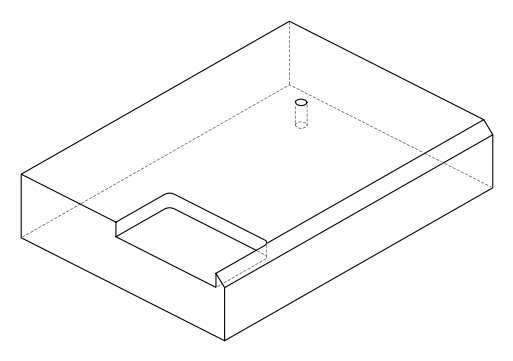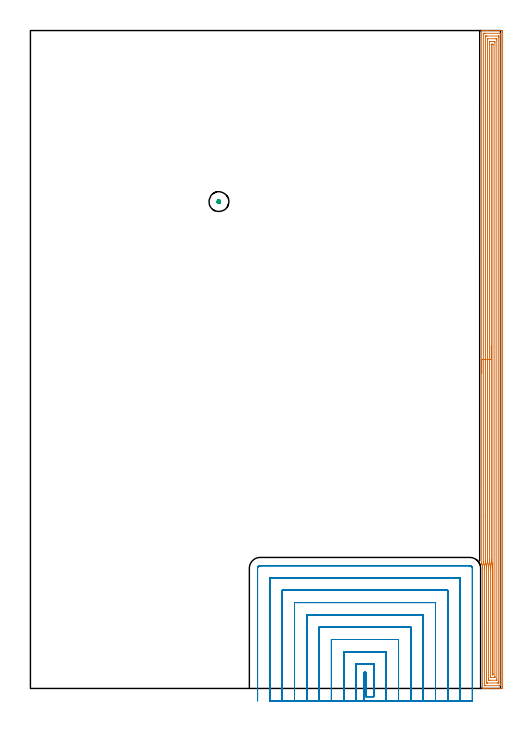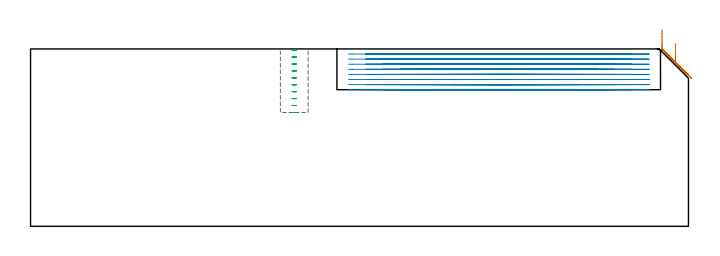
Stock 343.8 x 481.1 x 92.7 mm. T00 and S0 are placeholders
(PLAN: 3 operations, 1 tool changes, 77.5 min)
(1 AREA_MILL | FG_CHAMFER_SURFACE | UGT0205_001 | 23.31 min | 56309 mm3)
(2 MILL_SLOT | SLOT_PARTIAL_RECTANGULAR | NXT0201_011 | Follow Part, ap 3, ae 75% | 53.71 min | 344451 mm3)
(3 MILL_BLIND_HOLE_FROM_SOLID_MATERIAL | STEP1POCKET | NXT0201_011 | Spiral | 0.48 min | 5474 mm3)
(TOOL UGT0205_001 | Chamfer Mill 20 x 3 x 45 deg. | D20 FL50 Z2)
(TOOL NXT0201_011 | ENDMILL 12mm [2P460-1200-NA 1630] | D12 FL38 Z6)
(OP 1 AREA_MILL)
G17 G21 G94 G90
T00 M6
G54
G17 G0 G90 X330. Y230.502 S1061 M3
G43 Z102.7 H0
G94 G1 Y230.54 Z101.828 F250.
Y230.654 Z100.963
Y230.843 Z100.112
Y231.105 Z99.28
Y231.439 Z98.474
Y231.842 Z97.7
Y232.31 Z96.964
Y232.842 Z96.272
Y233.431 Z95.629
Y234.074 Z95.04
Y234.766 Z94.508
Y235.502 Z94.04
Y236.276 Z93.637
Y237.082 Z93.303
Y237.914 Z93.041
Y238.766 Z92.852
Y239.63 Z92.738
Y240.502 Z92.7
Y480.926
X330.002 Y481.091 Z92.688
X330.039 Y481.1 Z92.652
X330.426 Z92.274
X330.739 Z91.96
X331.433 Z91.262
X332.668 Z90.029
X333.209 Z89.485
X333.827 Z88.869
X344.138 Z78.56
X344.755 Y481.096 Z77.942
X345.292 Y481.092 Z77.406
X345.294 Y481.021 Z77.403
X345.299 Y480.479 Z77.401
X345.3 Y479.93 Z77.4
Y0.967
X345.299 Y0.621 Z77.401
X345.294 Y0.079 Z77.403
X345.292 Y0.008 Z77.406
X344.755 Y0. Z77.942
X334.097 Z88.597
X332.668 Z90.028
X332.321 Z90.374
X331.627 Z91.072
X331.273 Z91.427
X330.844 Z91.848
X330.812 Y0.002 Z91.88
X330.703 Y0.01 Z91.988
X330.7 Y0.175 Z92.
X330.698 Y87.745
X330.697 Y87.807 Z91.999
X330.694 Y87.86 Z91.998
X330.691 Y87.948 Z92.
X330.683 Y88.193 Z92.005
Y88.254 Z92.009
X330.659 Y88.617 Z92.041
X330.652 Y88.701 Z92.047
X330.601 Y89.087 Z92.098
X330.593 Y89.147 Z92.106
X330.507 Y89.594 Z92.192
X330.409 Y89.98 Z92.286
X330.395 Y90.04 Z92.302
X330.255 Y90.489 Z92.444
X330.091 Y90.933 Z92.608
X330.001 Y91.154 Z92.685
X330. Y91.767 Z92.7
Y240.502
X331.414 Z91.286
X331.415 Y478.691 Z91.285
Y478.709
X331.433 Y479.09 Z91.267
X331.918 Y479.098 Z90.782
X332.321 Y479.099 Z90.379
X332.803 Y479.1 Z89.897
X342.979 Y479.099 Z79.721
X343.464 Y479.097 Z79.236
X343.867 Y479.09 Z78.833
X343.885 Y478.691 Z78.815
Y478.673
Y2.409
Y2.391
X343.867 Y2.01 Z78.833
X343.382 Y2.002 Z79.318
X342.979 Y2.001 Z79.721
X342.497 Y2. Z80.203
X332.727 Z89.973
X332.321 Y2.003 Z90.379
X332.186 Y2.006 Z90.514
X332.138 Y2.01 Z90.562
X332.121 Y2.018 Z90.579
X332.119 Y2.062 Z90.581
X332.116 Y2.2 Z90.584
X332.115 Y2.409 Z90.585
X332.114 Y2.617 Z90.586
X332.113 Y87.431 Z90.587
X332.112 Y87.51 Z90.588
X332.097 Y88.193 Z90.603
X332.089 Y88.427 Z90.611
X332.033 Y89.087 Z90.667
X331.989 Y89.421 Z90.711
X331.892 Y89.98 Z90.808
X331.764 Y90.541 Z90.936
X331.674 Y90.874 Z91.026
X331.433 Y91.641 Z91.267
X331.417 Y91.767 Z91.283
X331.416 Y91.785 Z91.284
X331.414 Y92.661 Z91.286
Y240.502
X332.828 Z89.872
X332.829 Y476.011 Z89.871
X332.83 Y476.393 Z89.87
X332.833 Y476.904 Z89.867
X332.835 Y477.086 Z89.865
X333.019 Y477.096 Z89.681
X333.209 Y477.098 Z89.491
X333.903 Y477.1 Z88.797
X342.091 Y477.099 Z80.609
X342.285 Y477.097 Z80.415
X342.415 Y477.093 Z80.285
X342.458 Y477.09 Z80.242
X342.465 Y477.075 Z80.235
X342.467 Y477.032 Z80.233
X342.47 Y476.904 Z80.23
X342.471 Y476.521 Z80.229
X342.472 Y476.011 Z80.228
X342.471 Y5.089 Z80.229
X342.47 Y4.707 Z80.23
X342.467 Y4.196 Z80.233
X342.464 Y4.014 Z80.236
X342.281 Y4.004 Z80.419
X342.091 Y4.002 Z80.609
X341.397 Y4. Z81.303
X334.292 Z88.408
X334.097 Y4.002 Z88.603
X333.903 Y4.005 Z88.797
X333.535 Y4.015 Z89.165
X333.533 Y4.196 Z89.167
X333.529 Y4.767 Z89.171
X333.528 Y10.688 Z89.172
X333.526 Y86.98 Z89.174
X333.524 Y87.299 Z89.176
X333.518 Y87.882 Z89.182
X333.512 Y88.193 Z89.188
X333.481 Y88.814 Z89.219
X333.458 Y89.087 Z89.242
X333.428 Y89.418 Z89.272
X333.377 Y89.811 Z89.323
X333.349 Y89.98 Z89.351
X333.209 Y90.746 Z89.491
X333.181 Y90.874 Z89.519
X333.172 Y90.911 Z89.528
X333.047 Y91.395 Z89.653
X332.942 Y91.767 Z89.758
X332.835 Y92.144 Z89.865
X332.831 Y92.661 Z89.869
X332.829 Y93.043 Z89.871
X332.828 Y125.999 Z89.872
Y240.502
X334.243 Z88.457
Y474.224
X334.247 Y474.967 Z88.453
X334.25 Y475.075 Z88.45
X334.255 Y475.091 Z88.445
X334.278 Y475.094 Z88.422
X334.332 Y475.097 Z88.368
X334.55 Y475.099 Z88.15
X340.331 Y475.1 Z82.369
X340.756 Y475.094 Z81.944
X340.967 Y475.09 Z81.733
X341.051 Y475.075 Z81.649
X341.057 Y474.224 Z81.643
Y6.876
X341.053 Y6.133 Z81.647
X341.05 Y6.025 Z81.65
X341.045 Y6.009 Z81.655
X341.022 Y6.006 Z81.678
X340.968 Y6.003 Z81.732
X340.75 Y6.001 Z81.95
X335.874 Y6. Z86.826
X334.986 Y6.002 Z87.714
X334.965 Y6.003 Z87.735
X334.948 Y6.02 Z87.752
X334.946 Y6.023 Z87.754
X334.943 Y6.876 Z87.757
Y6.92
X334.941 Y87.345 Z87.759
X334.932 Y88.193 Z87.768
X334.93 Y88.249 Z87.77
X334.884 Y89.087 Z87.816
X334.876 Y89.197 Z87.824
X334.792 Y89.98 Z87.908
X334.762 Y90.205 Z87.938
X334.643 Y90.874 Z88.057
X334.562 Y91.3 Z88.138
X334.452 Y91.767 Z88.248
X334.271 Y92.486 Z88.429
X334.25 Y92.59 Z88.45
X334.243 Y93.555 Z88.457
Y240.502
X335.657 Z87.043
Y472.436
X335.658 Y472.654 Z87.042
X335.661 Y472.873 Z87.039
X335.664 Y473.017 Z87.036
X335.674 Y473.09 Z87.026
X335.709 Y473.093 Z86.991
X335.874 Y473.097 Z86.826
X336.103 Y473.1 Z86.597
X338.768 Y473.099 Z83.932
X339.426 Y473.09 Z83.274
X339.636 Y473.081 Z83.064
X339.641 Y472.655 Z83.059
X339.642 Y472.436 Z83.058
X339.643 Y8.664 Z83.057
X339.642 Y8.446 Z83.058
X339.639 Y8.227 Z83.061
X339.636 Y8.083 Z83.064
X339.626 Y8.01 Z83.074
X339.591 Y8.007 Z83.109
X339.426 Y8.003 Z83.274
X339.197 Y8. Z83.503
X336.762 Y8.001 Z85.938
X336.531 Y8.003 Z86.169
X336.41 Y8.01 Z86.29
X336.363 Y8.017 Z86.337
X336.362 Y8.041 Z86.338
X336.359 Y8.175 Z86.341
X336.357 Y8.664 Z86.343
Y9.071
X336.355 Y86.815 Z86.345
X336.353 Y87.299 Z86.347
X336.349 Y87.715 Z86.351
X336.34 Y88.193 Z86.36
X336.323 Y88.634 Z86.377
X336.3 Y89.087 Z86.4
X336.261 Y89.59 Z86.439
X336.221 Y89.98 Z86.479
X336.149 Y90.596 Z86.551
X336.102 Y90.874 Z86.598
X335.959 Y91.681 Z86.741
X335.942 Y91.767 Z86.758
X335.874 Y92.083 Z86.826
X335.731 Y92.661 Z86.969
X335.686 Y92.85 Z87.014
X335.664 Y92.965 Z87.036
X335.661 Y93.048 Z87.039
X335.659 Y93.217 Z87.041
X335.657 Y93.555 Z87.043
Y93.773
Y240.502
X337.071 Z85.629
Y470.338
X337.073 Y470.649 Z85.627
X337.076 Y470.94 Z85.624
X337.078 Y471.077 Z85.622
X337.211 Y471.091 Z85.489
X337.65 Y471.096 Z85.05
X338.092 Y471.098 Z84.608
X338.21 Y471.093 Z84.49
X338.22 Y471.09 Z84.48
X338.223 Y471.081 Z84.477
X338.226 Y471.042 Z84.474
X338.228 Y470.961 Z84.472
X338.229 Y10.762 Z84.471
X338.228 Y10.451 Z84.472
X338.224 Y10.071 Z84.476
X338.222 Y10.019 Z84.478
X338.217 Y10.009 Z84.483
X338.201 Y10.007 Z84.499
X338.096 Y10.002 Z84.604
X337.858 Y10.006 Z84.842
X337.813 Y10.01 Z84.887
X337.778 Y10.017 Z84.922
X337.776 Y10.073 Z84.924
X337.772 Y10.328 Z84.928
X337.771 Y11.344 Z84.929
X337.769 Y87.179 Z84.931
X337.762 Y88.08 Z84.938
X337.759 Y88.193 Z84.941
X337.753 Y88.375 Z84.947
X337.727 Y89.009 Z84.973
X337.658 Y89.972 Z85.042
X337.65 Y90.05 Z85.05
X337.554 Y90.874 Z85.146
X337.539 Y90.986 Z85.161
X337.402 Y91.767 Z85.298
X337.345 Y92.075 Z85.355
X337.222 Y92.661 Z85.478
X337.098 Y93.217 Z85.602
X337.078 Y93.323 Z85.622
X337.075 Y93.399 Z85.625
X337.073 Y93.555 Z85.627
X337.071 Y94.137 Z85.629
Y94.448
Y240.502
Y241.374 Z85.667
Y242.238 Z85.781
Y243.09 Z85.97
Y243.922 Z86.232
Y244.728 Z86.566
Y245.502 Z86.969
Y246.238 Z87.437
Y246.93 Z87.968
Y247.573 Z88.558
Y248.162 Z89.201
Y248.694 Z89.893
Y249.162 Z90.629
Y249.565 Z91.403
Y249.899 Z92.209
Y250.161 Z93.041
Y250.35 Z93.892
Y250.464 Z94.757
Y250.502 Z95.629
G0 Z102.7
M5
M2
(OP 2 MILL_SLOT)
G17 G21 G94 G90
T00 M6
G54
G17 G0 G90 X244.1 Y-9. S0 M3
G43 Z102.7 H1
Z90.037
G94 G1 Y-6. F250.
Y11.8 F500.
X245.2
Y-6.
X251.2
Y17.8
X238.1
Y-6.
Y-9. F250.
X260.2
Y-6.
Y26.8 F500.
X229.1
Y-6.
Y-9. F250.
X269.2
Y-6.
Y35.8 F500.
X220.1
Y-6.
Y-9. F250.
X278.2
Y-6.
Y44.8 F500.
X211.1
Y-6.
Y-9. F250.
X287.2
Y-6.
Y53.8 F500.
X202.1
Y-6.
Y-9. F250.
X296.2
Y-6.
Y62.8 F500.
X193.1
Y-6.
Y-9. F250.
X305.2
Y-6.
Y71.8 F500.
X184.1
Y-6.
Y-9. F250.
X314.2
Y-6.
Y80.8 F500.
X175.1
Y-6.
Y-9. F250.
X323.2
Y-6.
Y87.9 F500.
G3 X321.3 Y89.8 R1.9
G1 X168.
G3 X166.1 Y87.9 R1.9
G1 Y-6.
Y-9. F250.
G0 X244.1 Z87.375
G1 Y-6.
Y11.8 F500.
X245.2
Y-6.
X251.2
Y17.8
X238.1
Y-6.
Y-9. F250.
X260.2
Y-6.
Y26.8 F500.
X229.1
Y-6.
Y-9. F250.
X269.2
Y-6.
Y35.8 F500.
X220.1
Y-6.
Y-9. F250.
X278.2
Y-6.
Y44.8 F500.
X211.1
Y-6.
Y-9. F250.
X287.2
Y-6.
Y53.8 F500.
X202.1
Y-6.
Y-9. F250.
X296.2
Y-6.
Y62.8 F500.
X193.1
Y-6.
Y-9. F250.
X305.2
Y-6.
Y71.8 F500.
X184.1
Y-6.
Y-9. F250.
X314.2
Y-6.
Y80.8 F500.
X175.1
Y-6.
Y-9. F250.
X323.2
Y-6.
Y87.9 F500.
G3 X321.3 Y89.8 R1.9
G1 X168.
G3 X166.1 Y87.9 R1.9
G1 Y-6.
Y-9. F250.
G0 X244.1 Z84.712
G1 Y-6.
Y11.8 F500.
X245.2
Y-6.
X251.2
Y17.8
X238.1
Y-6.
Y-9. F250.
X260.2
Y-6.
Y26.8 F500.
X229.1
Y-6.
Y-9. F250.
X269.2
Y-6.
Y35.8 F500.
X220.1
Y-6.
Y-9. F250.
X278.2
Y-6.
Y44.8 F500.
X211.1
Y-6.
Y-9. F250.
X287.2
Y-6.
Y53.8 F500.
X202.1
Y-6.
Y-9. F250.
X296.2
Y-6.
Y62.8 F500.
X193.1
Y-6.
Y-9. F250.
X305.2
Y-6.
Y71.8 F500.
X184.1
Y-6.
Y-9. F250.
X314.2
Y-6.
Y80.8 F500.
X175.1
Y-6.
Y-9. F250.
X323.2
Y-6.
Y87.9 F500.
G3 X321.3 Y89.8 R1.9
G1 X168.
G3 X166.1 Y87.9 R1.9
G1 Y-6.
Y-9. F250.
G0 X244.1 Z82.05
G1 Y-6.
Y11.8 F500.
X245.2
Y-6.
X251.2
Y17.8
X238.1
Y-6.
Y-9. F250.
X260.2
Y-6.
Y26.8 F500.
X229.1
Y-6.
Y-9. F250.
X269.2
Y-6.
Y35.8 F500.
X220.1
Y-6.
Y-9. F250.
X278.2
Y-6.
Y44.8 F500.
X211.1
Y-6.
Y-9. F250.
X287.2
Y-6.
Y53.8 F500.
X202.1
Y-6.
Y-9. F250.
X296.2
Y-6.
Y62.8 F500.
X193.1
Y-6.
Y-9. F250.
X305.2
Y-6.
Y71.8 F500.
X184.1
Y-6.
Y-9. F250.
X314.2
Y-6.
Y80.8 F500.
X175.1
Y-6.
Y-9. F250.
X323.2
Y-6.
Y87.9 F500.
G3 X321.3 Y89.8 R1.9
G1 X168.
G3 X166.1 Y87.9 R1.9
G1 Y-6.
Y-9. F250.
G0 X244.1 Z79.387
G1 Y-6.
Y11.8 F500.
X245.2
Y-6.
X251.2
Y17.8
X238.1
Y-6.
Y-9. F250.
X260.2
Y-6.
Y26.8 F500.
X229.1
Y-6.
Y-9. F250.
X269.2
Y-6.
Y35.8 F500.
X220.1
Y-6.
Y-9. F250.
X278.2
Y-6.
Y44.8 F500.
X211.1
Y-6.
Y-9. F250.
X287.2
Y-6.
Y53.8 F500.
X202.1
Y-6.
Y-9. F250.
X296.2
Y-6.
Y62.8 F500.
X193.1
Y-6.
Y-9. F250.
X305.2
Y-6.
Y71.8 F500.
X184.1
Y-6.
Y-9. F250.
X314.2
Y-6.
Y80.8 F500.
X175.1
Y-6.
Y-9. F250.
X323.2
Y-6.
Y87.9 F500.
G3 X321.3 Y89.8 R1.9
G1 X168.
G3 X166.1 Y87.9 R1.9
G1 Y-6.
Y-9. F250.
G0 X244.1 Z76.725
G1 Y-6.
Y11.8 F500.
X245.2
Y-6.
X251.2
Y17.8
X238.1
Y-6.
Y-9. F250.
X260.2
Y-6.
Y26.8 F500.
X229.1
Y-6.
Y-9. F250.
X269.2
Y-6.
Y35.8 F500.
X220.1
Y-6.
Y-9. F250.
X278.2
Y-6.
Y44.8 F500.
X211.1
Y-6.
Y-9. F250.
X287.2
Y-6.
Y53.8 F500.
X202.1
Y-6.
Y-9. F250.
X296.2
Y-6.
Y62.8 F500.
X193.1
Y-6.
Y-9. F250.
X305.2
Y-6.
Y71.8 F500.
X184.1
Y-6.
Y-9. F250.
X314.2
Y-6.
Y80.8 F500.
X175.1
Y-6.
Y-9. F250.
X323.2
Y-6.
Y87.9 F500.
G3 X321.3 Y89.8 R1.9
G1 X168.
G3 X166.1 Y87.9 R1.9
G1 Y-6.
Y-9. F250.
G0 X244.1 Z74.062
G1 Y-6.
Y11.8 F500.
X245.2
Y-6.
X251.2
Y17.8
X238.1
Y-6.
Y-9. F250.
X260.2
Y-6.
Y26.8 F500.
X229.1
Y-6.
Y-9. F250.
X269.2
Y-6.
Y35.8 F500.
X220.1
Y-6.
Y-9. F250.
X278.2
Y-6.
Y44.8 F500.
X211.1
Y-6.
Y-9. F250.
X287.2
Y-6.
Y53.8 F500.
X202.1
Y-6.
Y-9. F250.
X296.2
Y-6.
Y62.8 F500.
X193.1
Y-6.
Y-9. F250.
X305.2
Y-6.
Y71.8 F500.
X184.1
Y-6.
Y-9. F250.
X314.2
Y-6.
Y80.8 F500.
X175.1
Y-6.
Y-9. F250.
X323.2
Y-6.
Y87.9 F500.
G3 X321.3 Y89.8 R1.9
G1 X168.
G3 X166.1 Y87.9 R1.9
G1 Y-6.
Y-9. F250.
G0 X244.1 Z71.4
G1 Y-6.
Y11.8 F500.
X245.2
Y-6.
X251.2
Y17.8
X238.1
Y-6.
Y-9. F250.
X260.2
Y-6.
Y26.8 F500.
X229.1
Y-6.
Y-9. F250.
X269.2
Y-6.
Y35.8 F500.
X220.1
Y-6.
Y-9. F250.
X278.2
Y-6.
Y44.8 F500.
X211.1
Y-6.
Y-9. F250.
X287.2
Y-6.
Y53.8 F500.
X202.1
Y-6.
Y-9. F250.
X296.2
Y-6.
Y62.8 F500.
X193.1
Y-6.
Y-9. F250.
X305.2
Y-6.
Y71.8 F500.
X184.1
Y-6.
Y-9. F250.
X314.2
Y-6.
Y80.8 F500.
X175.1
Y-6.
Y-9. F250.
X323.2
Y-6.
Y87.9 F500.
G3 X321.3 Y89.8 R1.9
G1 X168.
G3 X166.1 Y87.9 R1.9
G1 Y-6.
Y-9. F250.
G0 Z102.7
M5
M2
(OP 3 MILL_BLIND_HOLE_FROM_SOLID_MATERIAL)
G17 G21 G94 G90
T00 M6
G54
G17 G0 G90 X137.8 Y356. S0 M3
G43 Z102.7 H1
Z92.08
G94 G3 X138.425 Y356.625 R0.625 F250.
X137.8 Y357.25 R0.625
X136.55 Y356. R1.25
X137.8 Y357.25 R-1.25
X137.175 Y356.625 R0.625
X137.8 Y356. R0.625
G0 Z88.46
G3 X138.425 Y356.625 R0.625
X137.8 Y357.25 R0.625
X136.55 Y356. R1.25
X137.8 Y357.25 R-1.25
X137.175 Y356.625 R0.625
X137.8 Y356. R0.625
G0 Z84.84
G3 X138.425 Y356.625 R0.625
X137.8 Y357.25 R0.625
X136.55 Y356. R1.25
X137.8 Y357.25 R-1.25
X137.175 Y356.625 R0.625
X137.8 Y356. R0.625
G0 Z81.22
G3 X138.425 Y356.625 R0.625
X137.8 Y357.25 R0.625
X136.55 Y356. R1.25
X137.8 Y357.25 R-1.25
X137.175 Y356.625 R0.625
X137.8 Y356. R0.625
G0 Z77.6
G3 X138.425 Y356.625 R0.625
X137.8 Y357.25 R0.625
X136.55 Y356. R1.25
X137.8 Y357.25 R-1.25
X137.175 Y356.625 R0.625
X137.8 Y356. R0.625
G0 Z73.98
G3 X138.425 Y356.625 R0.625
X137.8 Y357.25 R0.625
X136.55 Y356. R1.25
X137.8 Y357.25 R-1.25
X137.175 Y356.625 R0.625
X137.8 Y356. R0.625
G0 Z70.36
G3 X138.425 Y356.625 R0.625
X137.8 Y357.25 R0.625
X136.55 Y356. R1.25
X137.8 Y357.25 R-1.25
X137.175 Y356.625 R0.625
X137.8 Y356. R0.625
G0 Z66.74
G3 X138.425 Y356.625 R0.625
X137.8 Y357.25 R0.625
X136.55 Y356. R1.25
X137.8 Y357.25 R-1.25
X137.175 Y356.625 R0.625
X137.8 Y356. R0.625
G0 Z63.12
G3 X138.425 Y356.625 R0.625
X137.8 Y357.25 R0.625
X136.55 Y356. R1.25
X137.8 Y357.25 R-1.25
X137.175 Y356.625 R0.625
X137.8 Y356. R0.625
G0 Z59.5
G3 X138.425 Y356.625 R0.625
X137.8 Y357.25 R0.625
X136.55 Y356. R1.25
X137.8 Y357.25 R-1.25
X137.175 Y356.625 R0.625
X137.8 Y356. R0.625
G0 Z102.7
M5
M2
